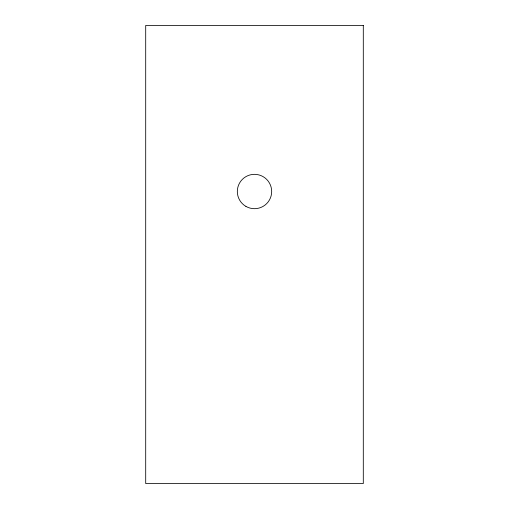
<?xml version="1.0" encoding="UTF-8"?>
<svg xmlns="http://www.w3.org/2000/svg" width="509" height="509" viewBox="0 0 509 509"><rect width="100%" height="100%" fill="white"/><g stroke="black" fill="none" stroke-linecap="round" stroke-linejoin="round"><path stroke-width="0.76" d="M363.299 25.45L145.701 25.45L145.701 483.55L363.299 483.55L363.299 25.45M245.911 206.387A17.179 17.179 0 0 0 271.679 191.511A17.179 17.179 0 0 0 245.911 176.636A17.179 17.179 0 0 0 245.911 206.387"/></g></svg>
